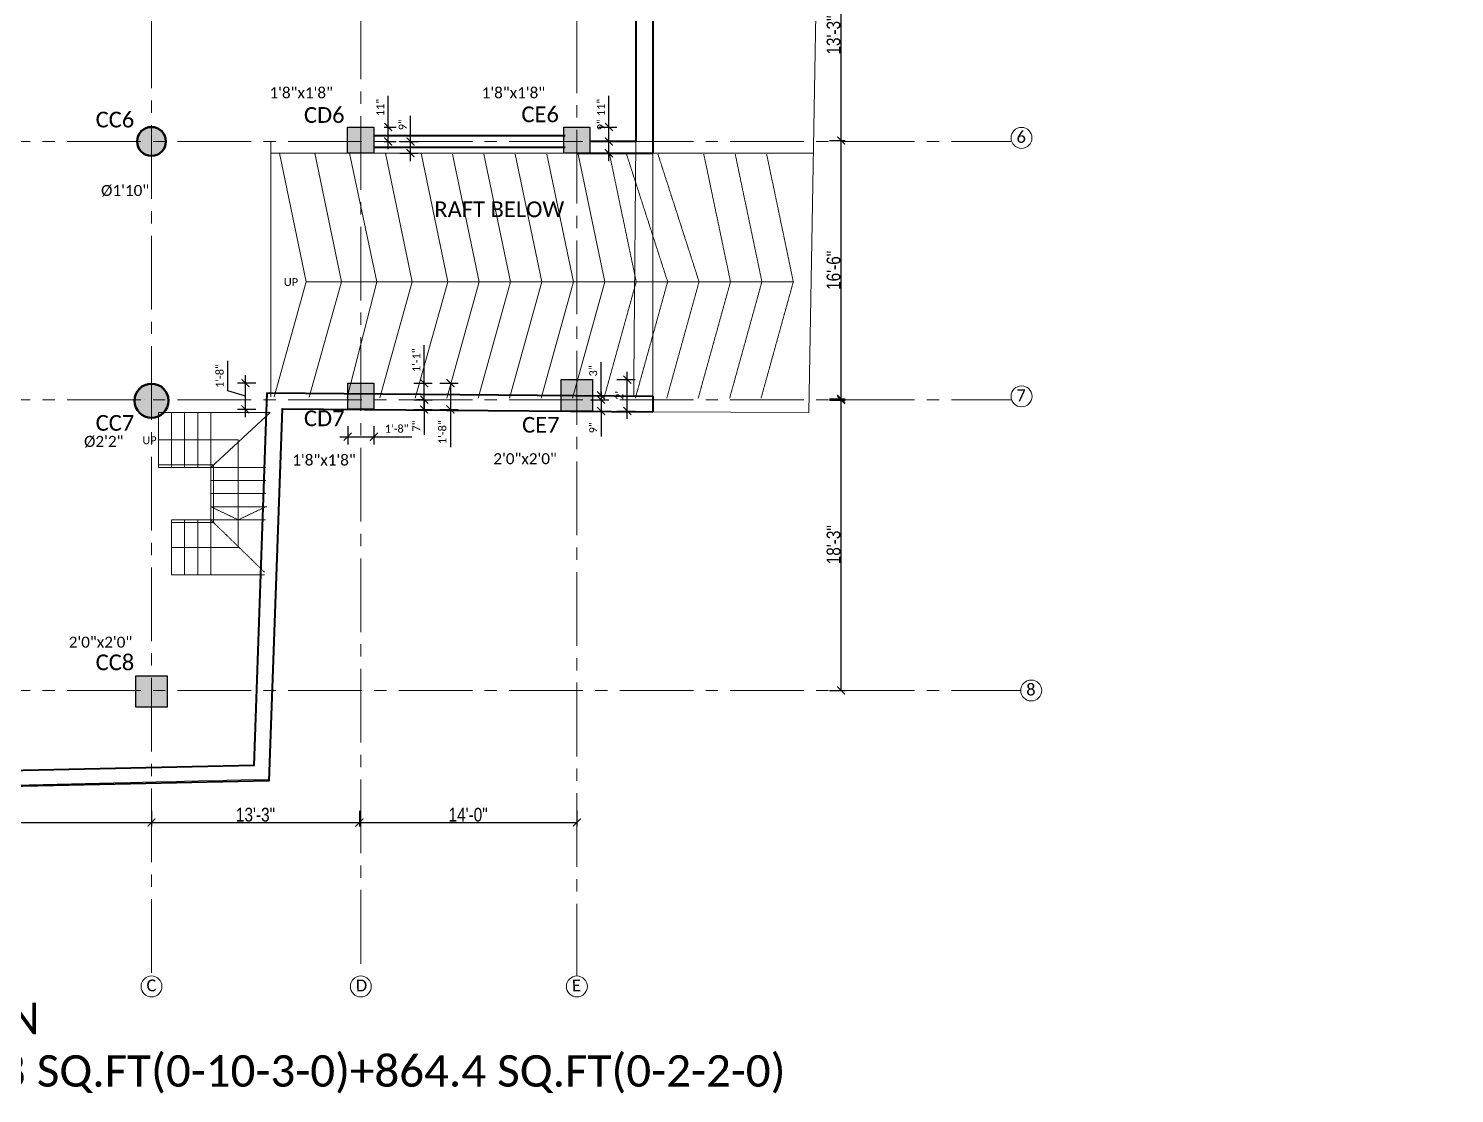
# Model space of a CAD drawing. Header units: inches. Extents: x 0 to 162649, y -36601 to -26324.
# Drawn here: x 143935 to 145023, y -32349 to -31536 of the extents above; entities that cross this region are included whole.
import ezdxf

# ---------------------------------------------------------------- set-up
doc = ezdxf.new("R2010")
doc.units = ezdxf.units.IN
doc.header["$MEASUREMENT"] = 0
doc.linetypes.add('CENTER2', pattern=[1.125, 0.75, -0.125, 0.125, -0.125])
doc.linetypes.add('DASHED', pattern=[0.75, 0.5, -0.25])
for name, color, linetype, lineweight in [('A-COLUMN', 3, 'Continuous', 50), ('Dim', 1, 'Continuous', 13), ('dimention', 1, 'Continuous', 13), ('hatch', 252, 'Continuous', 0), ('Line', 31, 'Continuous', 5), ('OL_AR_Center line', 253, 'CENTER2', 13), ('OL_AR_Hatch', 253, 'Continuous', 0), ('OL_AR_SYMBOL', 1, 'Continuous', 5), ('OL_AR_Text', 140, 'Continuous', 5), ('OL_AR_WALL', 255, 'Continuous', 40)]:
    doc.layers.add(name, color=color, linetype=linetype, lineweight=lineweight)
doc.styles.add('1-16 Annotative Text', font='calibri.ttf', dxfattribs={"height": 0.0625})
doc.styles.add('1-8 Annotative Text', font='calibri.ttf', dxfattribs={"height": 0.125})
doc.styles.add('Arial', font='arial.ttf', dxfattribs={"width": 0.8})
doc.dimstyles.new('1-16 Annotative Dimension', dxfattribs={"dimtxt": 0.0625, "dimasz": 0.0625, "dimexe": 0.0625, "dimexo": 0.083333, "dimgap": 0.03125, "dimtad": 1, "dimdec": 0, "dimzin": 0, "dimdsep": 46, "dimlunit": 4, "dimtxsty": '1-16 Annotative Text', "dimblk": 'ARCHTICK', "dimcen": 0.0625, "dimdle": 0.0625, "dimadec": 0, "dimazin": 0, "dimtfac": 1, "dimtdec": 0, "dimtofl": 0, "dimtmove": 0, "dimatfit": 3, "dimfxl": 0.083333, "dimfxlon": 1, "dimtolj": 1, "dimtzin": 0, "dimarcsym": 1})
doc.dimstyles.new('Dim_OLA', dxfattribs={"dimscale": 1.5, "dimtxt": 7, "dimasz": 4, "dimexe": 2, "dimexo": 0.5, "dimgap": 0.3, "dimtad": 1, "dimdec": 0, "dimzin": 0, "dimdsep": 46, "dimlunit": 3, "dimtxsty": 'Arial', "dimblk": 'ARCHTICK', "dimcen": 0.05, "dimadec": 0, "dimazin": 0, "dimtfac": 1, "dimtdec": 0, "dimtix": 1, "dimtmove": 2, "dimatfit": 3, "dimldrblk": 'DOT', "dimfxl": 6, "dimfxlon": 1, "dimtolj": 1, "dimtzin": 0, "dimarcsym": 0})

# ---------------------------------------------------------------- blocks, each defined once
blk = doc.blocks.new('_ArchTick')
at = {"color": 0, "linetype": 'ByBlock', "const_width": 0.15}
blk.add_lwpolyline([(-0.5, -0.5), (0.5, 0.5)], dxfattribs=at)
blk = doc.blocks.new('*D624')
at = {"layer": 'Defpoints', "color": 0, "transparency": 16777216}
for p in [(144365.3, -31816), (144371.8, -31816), (144365.3, -31819.3)]:
    blk.add_point(p, dxfattribs=at)
at = {"layer": 'dimention', "color": 0, "lineweight": -2, "transparency": 16777216}
for p, q in [((144371.8, -31816), (144371.8, -31790.6)), ((144371.8, -31816), (144377.8, -31816)), ((144371.8, -31819.3), (144377.8, -31819.3)), ((144371.8, -31819.3), (144371.8, -31825.3))]:
    blk.add_line(p, q, dxfattribs=at)
at = {"layer": 'dimention', "color": 0, "lineweight": -2, "transparency": 16777216, "xscale": 6, "yscale": 6, "zscale": 6}
for p, rotation in [((144371.8, -31816), 270), ((144371.8, -31819.3), 90)]:
    blk.add_blockref('_ArchTick', p, dxfattribs=dict(at, rotation=rotation))
at = {"layer": 'dimention', "color": 0, "transparency": 16777216, "insert": (144365.8, -31797.3), "char_height": 6, "attachment_point": 5, "rotation": 90, "style": '1-16 Annotative Text'}
blk.add_mtext('\\A1;3"', dxfattribs=at)
blk = doc.blocks.new('*D633')
at = {"layer": 'Defpoints', "color": 0, "transparency": 16777216}
for p in [(144353.3, -31819.3), (144353.3, -31828), (144371.8, -31828)]:
    blk.add_point(p, dxfattribs=at)
at = {"layer": 'dimention', "color": 0, "lineweight": -2, "transparency": 16777216}
for p, q in [((144371.8, -31813.3), (144371.8, -31828)), ((144363.8, -31819.3), (144377.8, -31819.3)), ((144363.8, -31828), (144377.8, -31828)), ((144371.8, -31828), (144371.8, -31847.5))]:
    blk.add_line(p, q, dxfattribs=at)
at = {"layer": 'dimention', "color": 0, "lineweight": -2, "transparency": 16777216, "xscale": 6, "yscale": 6, "zscale": 6}
for p, rotation in [((144371.8, -31819.3), 90), ((144371.8, -31828), 270)]:
    blk.add_blockref('_ArchTick', p, dxfattribs=dict(at, rotation=rotation))
at = {"layer": 'dimention', "color": 0, "transparency": 16777216, "insert": (144365.8, -31840.7), "char_height": 6, "attachment_point": 5, "rotation": 90, "style": '1-16 Annotative Text'}
blk.add_mtext('\\A1;9"', dxfattribs=at)
blk = doc.blocks.new('*D635')
at = {"layer": 'Defpoints', "color": 0, "transparency": 16777216}
for p in [(0, -31804), (144391.8, -31804), (144365.8, -31828)]:
    blk.add_point(p, dxfattribs=at)
at = {"layer": 'dimention', "color": 0, "lineweight": -2, "transparency": 16777216}
for p, q in [((144383.8, -31804), (144397.8, -31804)), ((144391.8, -31834), (144391.8, -31798)), ((144383.8, -31828), (144397.8, -31828))]:
    blk.add_line(p, q, dxfattribs=at)
at = {"layer": 'dimention', "color": 0, "lineweight": -2, "transparency": 16777216, "xscale": 6, "yscale": 6, "zscale": 6}
for p, rotation in [((144391.8, -31804), 90), ((144391.8, -31828), 270)]:
    blk.add_blockref('_ArchTick', p, dxfattribs=dict(at, rotation=rotation))
at = {"layer": 'dimention', "color": 0, "transparency": 16777216, "insert": (144385.8, -31816), "char_height": 6, "attachment_point": 5, "rotation": 90, "style": '1-16 Annotative Text'}
blk.add_mtext("\\A1;2'", dxfattribs=at)
blk = doc.blocks.new('*D636')
at = {"layer": 'Defpoints', "color": 0, "transparency": 16777216}
for p in [(144100.3, -31806.7), (144178.4, -31806.7), (144178.4, -31826.7)]:
    blk.add_point(p, dxfattribs=at)
at = {"layer": 'Dim', "color": 0, "lineweight": -2, "transparency": 16777216}
for p, q in [((144086.8, -31812.6), (144086.8, -31789.7)), ((144100.3, -31832.7), (144100.3, -31800.7)), ((144100.3, -31816.7), (144086.8, -31812.6)), ((144108.3, -31806.7), (144094.3, -31806.7)), ((144108.3, -31826.7), (144094.3, -31826.7))]:
    blk.add_line(p, q, dxfattribs=at)
at = {"layer": 'Dim', "color": 0, "lineweight": -2, "transparency": 16777216, "xscale": 6, "yscale": 6, "zscale": 6}
for p, rotation in [((144100.3, -31806.7), 90), ((144100.3, -31826.7), 270)]:
    blk.add_blockref('_ArchTick', p, dxfattribs=dict(at, rotation=rotation))
at = {"layer": 'Dim', "color": 0, "transparency": 16777216, "insert": (144080.7, -31801.2), "char_height": 6, "attachment_point": 5, "rotation": 90, "style": '1-16 Annotative Text'}
blk.add_mtext('\\A1;1\'-8"', dxfattribs=at)
blk = doc.blocks.new('*D637')
at = {"layer": 'Defpoints', "color": 0, "transparency": 16777216}
for p in [(144198.4, -31819.3), (144198.4, -31826.7), (144236.8, -31819.3)]:
    blk.add_point(p, dxfattribs=at)
at = {"layer": 'dimention', "color": 0, "lineweight": -2, "transparency": 16777216}
for p, q in [((144228.8, -31819.3), (144242.8, -31819.3)), ((144228.8, -31826.7), (144242.8, -31826.7)), ((144236.8, -31819.3), (144236.8, -31832.7)), ((144236.8, -31826.7), (144236.8, -31846.1))]:
    blk.add_line(p, q, dxfattribs=at)
at = {"layer": 'dimention', "color": 0, "lineweight": -2, "transparency": 16777216, "xscale": 6, "yscale": 6, "zscale": 6}
for p, rotation in [((144236.8, -31819.3), 90), ((144236.8, -31826.7), 270)]:
    blk.add_blockref('_ArchTick', p, dxfattribs=dict(at, rotation=rotation))
at = {"layer": 'dimention', "color": 0, "transparency": 16777216, "insert": (144230.8, -31839.4), "char_height": 6, "attachment_point": 5, "rotation": 90, "style": '1-16 Annotative Text'}
blk.add_mtext('\\A1;7"', dxfattribs=at)
blk = doc.blocks.new('*D638')
at = {"layer": 'Defpoints', "color": 0, "transparency": 16777216}
for p in [(144198.4, -31806.7), (144236.8, -31806.7), (144236.8, -31819.3)]:
    blk.add_point(p, dxfattribs=at)
at = {"layer": 'dimention', "color": 0, "lineweight": -2, "transparency": 16777216}
for p, q in [((144236.8, -31806.7), (144236.8, -31777.8)), ((144228.8, -31806.7), (144242.8, -31806.7)), ((144236.8, -31825.3), (144236.8, -31806.7)), ((144236.8, -31819.3), (144230.8, -31819.3))]:
    blk.add_line(p, q, dxfattribs=at)
at = {"layer": 'dimention', "color": 0, "lineweight": -2, "transparency": 16777216, "xscale": 6, "yscale": 6, "zscale": 6}
for p, rotation in [((144236.8, -31806.7), 90), ((144236.8, -31819.3), 270)]:
    blk.add_blockref('_ArchTick', p, dxfattribs=dict(at, rotation=rotation))
at = {"layer": 'dimention', "color": 0, "transparency": 16777216, "insert": (144230.8, -31789.2), "char_height": 6, "attachment_point": 5, "rotation": 90, "style": '1-16 Annotative Text'}
blk.add_mtext('\\A1;1\'-1"', dxfattribs=at)
blk = doc.blocks.new('*D639')
at = {"layer": 'Defpoints', "color": 0, "transparency": 16777216}
for p in [(144198.4, -31806.7), (144256.8, -31806.7), (144198.4, -31826.7)]:
    blk.add_point(p, dxfattribs=at)
at = {"layer": 'dimention', "color": 0, "lineweight": -2, "transparency": 16777216}
for p, q in [((144248.8, -31806.7), (144262.8, -31806.7)), ((144256.8, -31806.7), (144256.8, -31832.7)), ((144248.8, -31826.7), (144262.8, -31826.7)), ((144256.8, -31826.7), (144256.8, -31855.5))]:
    blk.add_line(p, q, dxfattribs=at)
at = {"layer": 'dimention', "color": 0, "lineweight": -2, "transparency": 16777216, "xscale": 6, "yscale": 6, "zscale": 6}
for p, rotation in [((144256.8, -31806.7), 90), ((144256.8, -31826.7), 270)]:
    blk.add_blockref('_ArchTick', p, dxfattribs=dict(at, rotation=rotation))
at = {"layer": 'dimention', "color": 0, "transparency": 16777216, "insert": (144250.7, -31844.1), "char_height": 6, "attachment_point": 5, "rotation": 90, "style": '1-16 Annotative Text'}
blk.add_mtext('\\A1;1\'-8"', dxfattribs=at)
blk = doc.blocks.new('*D640')
at = {"layer": 'Defpoints', "color": 0, "transparency": 16777216}
for p in [(144178.4, -31826.6), (144198.4, -31826.7), (144198.4, -31847.6)]:
    blk.add_point(p, dxfattribs=at)
at = {"layer": 'dimention', "color": 0, "lineweight": -2, "transparency": 16777216}
for p, q in [((144172.4, -31847.6), (144198.4, -31847.6)), ((144178.4, -31839.6), (144178.4, -31853.6)), ((144198.4, -31839.6), (144198.4, -31853.6)), ((144198.4, -31847.6), (144227.3, -31847.6))]:
    blk.add_line(p, q, dxfattribs=at)
at = {"layer": 'dimention', "color": 0, "lineweight": -2, "transparency": 16777216, "xscale": 6, "yscale": 6, "zscale": 6, "rotation": 180}
blk.add_blockref('_ArchTick', (144178.4, -31847.6), dxfattribs=at)
at = {"layer": 'dimention', "color": 0, "lineweight": -2, "transparency": 16777216, "xscale": 6, "yscale": 6, "zscale": 6}
blk.add_blockref('_ArchTick', (144198.4, -31847.6), dxfattribs=at)
at = {"layer": 'dimention', "color": 0, "transparency": 16777216, "insert": (144215.8, -31841.5), "char_height": 6, "attachment_point": 5, "style": '1-16 Annotative Text'}
blk.add_mtext('\\A1;1\'-8"', dxfattribs=at)
blk = doc.blocks.new('*D707')
at = {"layer": 'Defpoints', "color": 0, "transparency": 16777216}
for p in [(0, -31503.6), (153571.7, -31503.6), (153473.9, -31684.6)]:
    blk.add_point(p, dxfattribs=at)
at = {"layer": 'dimention', "color": 0, "lineweight": -2, "transparency": 16777216}
for p, q in [((153571.7, -31690.6), (153571.7, -31497.6)), ((153563.7, -31503.6), (153577.7, -31503.6)), ((153563.7, -31684.6), (153577.7, -31684.6))]:
    blk.add_line(p, q, dxfattribs=at)
at = {"layer": 'dimention', "color": 0, "lineweight": -2, "transparency": 16777216, "xscale": 6, "yscale": 6, "zscale": 6}
for p, rotation in [((153571.7, -31503.6), 90), ((153571.7, -31684.6), 270)]:
    blk.add_blockref('_ArchTick', p, dxfattribs=dict(at, rotation=rotation))
at = {"layer": 'dimention', "color": 0, "transparency": 16777216, "insert": (153565.7, -31594.1), "char_height": 6, "attachment_point": 5, "rotation": 90, "style": '1-16 Annotative Text'}
blk.add_mtext('\\A1;15\'-1"', dxfattribs=at)
blk = doc.blocks.new('*D714')
at = {"layer": 'Defpoints', "color": 0, "transparency": 16777216}
for p in [(144198.3, -31622.2), (144198.3, -31631.2), (144226.3, -31622.2)]:
    blk.add_point(p, dxfattribs=at)
at = {"layer": 'dimention', "color": 0, "lineweight": -2, "transparency": 16777216}
for p, q in [((144226.3, -31622.2), (144226.3, -31602.7)), ((144218.3, -31622.2), (144232.3, -31622.2)), ((144218.3, -31631.2), (144232.3, -31631.2)), ((144226.3, -31637.2), (144226.3, -31622.2))]:
    blk.add_line(p, q, dxfattribs=at)
at = {"layer": 'dimention', "color": 0, "lineweight": -2, "transparency": 16777216, "xscale": 6, "yscale": 6, "zscale": 6}
for p, rotation in [((144226.3, -31622.2), 90), ((144226.3, -31631.2), 270)]:
    blk.add_blockref('_ArchTick', p, dxfattribs=dict(at, rotation=rotation))
at = {"layer": 'dimention', "color": 0, "transparency": 16777216, "insert": (144220.3, -31609.4), "char_height": 6, "attachment_point": 5, "rotation": 90, "style": '1-16 Annotative Text'}
blk.add_mtext('\\A1;9"', dxfattribs=at)
blk = doc.blocks.new('*D715')
at = {"layer": 'Defpoints', "color": 0, "transparency": 16777216}
for p in [(144198.3, -31611.2), (144209.3, -31611.2), (144198.3, -31622.2)]:
    blk.add_point(p, dxfattribs=at)
at = {"layer": 'dimention', "color": 0, "lineweight": -2, "transparency": 16777216}
for p, q in [((144209.3, -31611.2), (144209.3, -31587.3)), ((144206.3, -31611.2), (144215.3, -31611.2)), ((144209.3, -31628.2), (144209.3, -31611.2)), ((144206.3, -31622.2), (144215.3, -31622.2))]:
    blk.add_line(p, q, dxfattribs=at)
at = {"layer": 'dimention', "color": 0, "lineweight": -2, "transparency": 16777216, "xscale": 6, "yscale": 6, "zscale": 6}
for p, rotation in [((144209.3, -31611.2), 90), ((144209.3, -31622.2), 270)]:
    blk.add_blockref('_ArchTick', p, dxfattribs=dict(at, rotation=rotation))
at = {"layer": 'dimention', "color": 0, "transparency": 16777216, "insert": (144203.3, -31596.3), "char_height": 6, "attachment_point": 5, "rotation": 90, "style": '1-16 Annotative Text'}
blk.add_mtext('\\A1;11"', dxfattribs=at)
blk = doc.blocks.new('*D716')
at = {"layer": 'Defpoints', "color": 0, "transparency": 16777216}
for p in [(144343.3, -31622.2), (144363.3, -31631.2), (144377.8, -31622.2)]:
    blk.add_point(p, dxfattribs=at)
at = {"layer": 'dimention', "color": 0, "lineweight": -2, "transparency": 16777216}
for p, q in [((144377.8, -31622.2), (144377.8, -31602.7)), ((144369.8, -31622.2), (144383.8, -31622.2)), ((144371.3, -31631.2), (144383.8, -31631.2)), ((144377.8, -31637.2), (144377.8, -31622.2))]:
    blk.add_line(p, q, dxfattribs=at)
at = {"layer": 'dimention', "color": 0, "lineweight": -2, "transparency": 16777216, "xscale": 6, "yscale": 6, "zscale": 6}
for p, rotation in [((144377.8, -31622.2), 90), ((144377.8, -31631.2), 270)]:
    blk.add_blockref('_ArchTick', p, dxfattribs=dict(at, rotation=rotation))
at = {"layer": 'dimention', "color": 0, "transparency": 16777216, "insert": (144371.8, -31609.4), "char_height": 6, "attachment_point": 5, "rotation": 90, "style": '1-16 Annotative Text'}
blk.add_mtext('\\A1;9"', dxfattribs=at)
blk = doc.blocks.new('*D717')
at = {"layer": 'Defpoints', "color": 0, "transparency": 16777216}
for p in [(144343.3, -31611.2), (144377.8, -31611.2), (144343.3, -31622.2)]:
    blk.add_point(p, dxfattribs=at)
at = {"layer": 'dimention', "color": 0, "lineweight": -2, "transparency": 16777216}
for p, q in [((144377.8, -31611.2), (144377.8, -31587.3)), ((144369.8, -31611.2), (144383.8, -31611.2)), ((144377.8, -31628.2), (144377.8, -31611.2)), ((144369.8, -31622.2), (144383.8, -31622.2))]:
    blk.add_line(p, q, dxfattribs=at)
at = {"layer": 'dimention', "color": 0, "lineweight": -2, "transparency": 16777216, "xscale": 6, "yscale": 6, "zscale": 6}
for p, rotation in [((144377.8, -31611.2), 90), ((144377.8, -31622.2), 270)]:
    blk.add_blockref('_ArchTick', p, dxfattribs=dict(at, rotation=rotation))
at = {"layer": 'dimention', "color": 0, "transparency": 16777216, "insert": (144371.8, -31596.3), "char_height": 6, "attachment_point": 5, "rotation": 90, "style": '1-16 Annotative Text'}
blk.add_mtext('\\A1;11"', dxfattribs=at)
blk = doc.blocks.new('*D1339')
at = {"layer": 'Defpoints', "color": 0, "transparency": 16777216}
for p in [(144365.3, -31818.7), (144555.1, -31818.7), (144040.6, -32041.3)]:
    blk.add_point(p, dxfattribs=at)
at = {"layer": 'OL_AR_Text', "color": 0, "lineweight": -2, "transparency": 16777216}
for p, q in [((144546.1, -31818.7), (144558.1, -31818.7)), ((144555.1, -32041.3), (144555.1, -31818.7)), ((144546.1, -32041.3), (144558.1, -32041.3))]:
    blk.add_line(p, q, dxfattribs=at)
at = {"layer": 'OL_AR_Text', "color": 0, "lineweight": -2, "transparency": 16777216, "xscale": 6, "yscale": 6, "zscale": 6}
for p, rotation in [((144555.1, -31818.7), 90), ((144555.1, -32041.3), 270)]:
    blk.add_blockref('_ArchTick', p, dxfattribs=dict(at, rotation=rotation))
at = {"layer": 'OL_AR_Text', "color": 0, "transparency": 16777216, "insert": (144549.3, -31930), "char_height": 10.5, "attachment_point": 5, "rotation": 90, "style": 'Arial'}
blk.add_mtext('\\A1;18\'-3"', dxfattribs=at)
blk = doc.blocks.new('_Dot')
at = {"color": 0, "linetype": 'ByBlock', "lineweight": -2}
blk.add_line((-0.5, 0), (-1, 0), dxfattribs=at)
at = {"color": 0, "linetype": 'ByBlock', "const_width": 0.5}
blk.add_lwpolyline([(-0.25, 0, 1), (0.25, 0, 1)], format="xyb", close=True, dxfattribs=at)
blk = doc.blocks.new('*D1324')
at = {"layer": 'Defpoints', "color": 0, "transparency": 16777216}
for p in [(143788.6, -32053.3), (144028.6, -32053.3), (144028.6, -32142)]:
    blk.add_point(p, dxfattribs=at)
at = {"layer": 'OL_AR_Text', "color": 0, "lineweight": -2, "transparency": 16777216}
for p, q in [((143788.6, -32133), (143788.6, -32145)), ((143788.6, -32142), (144028.6, -32142)), ((144028.6, -32133), (144028.6, -32145))]:
    blk.add_line(p, q, dxfattribs=at)
at = {"layer": 'OL_AR_Text', "color": 0, "lineweight": -2, "transparency": 16777216, "xscale": 6, "yscale": 6, "zscale": 6, "rotation": 180}
blk.add_blockref('_ArchTick', (143788.6, -32142), dxfattribs=at)
at = {"layer": 'OL_AR_Text', "color": 0, "lineweight": -2, "transparency": 16777216, "xscale": 6, "yscale": 6, "zscale": 6}
blk.add_blockref('_ArchTick', (144028.6, -32142), dxfattribs=at)
at = {"layer": 'OL_AR_Text', "color": 0, "transparency": 16777216, "insert": (143908.6, -32136.1), "char_height": 10.5, "attachment_point": 5, "style": 'Arial'}
blk.add_mtext('\\A1;19\'-10"', dxfattribs=at)
blk = doc.blocks.new('*D1325')
at = {"layer": 'Defpoints', "color": 0, "transparency": 16777216}
for p in [(144187.3, -32040.5), (144028.6, -32053.3), (144187.3, -32142)]:
    blk.add_point(p, dxfattribs=at)
at = {"layer": 'OL_AR_Text', "color": 0, "lineweight": -2, "transparency": 16777216}
for p, q in [((144028.6, -32133), (144028.6, -32145)), ((144028.6, -32142), (144187.3, -32142)), ((144187.3, -32133), (144187.3, -32145))]:
    blk.add_line(p, q, dxfattribs=at)
at = {"layer": 'OL_AR_Text', "color": 0, "lineweight": -2, "transparency": 16777216, "xscale": 6, "yscale": 6, "zscale": 6, "rotation": 180}
blk.add_blockref('_ArchTick', (144028.6, -32142), dxfattribs=at)
at = {"layer": 'OL_AR_Text', "color": 0, "lineweight": -2, "transparency": 16777216, "xscale": 6, "yscale": 6, "zscale": 6}
blk.add_blockref('_ArchTick', (144187.3, -32142), dxfattribs=at)
at = {"layer": 'OL_AR_Text', "color": 0, "transparency": 16777216, "insert": (144108, -32136.1), "char_height": 10.5, "attachment_point": 5, "style": 'Arial'}
blk.add_mtext('\\A1;13\'-3"', dxfattribs=at)
blk = doc.blocks.new('*D1326')
at = {"layer": 'Defpoints', "color": 0, "transparency": 16777216}
for p in [(144187.3, -32040.5), (144353.3, -32040.5), (144353.3, -32142)]:
    blk.add_point(p, dxfattribs=at)
at = {"layer": 'OL_AR_Text', "color": 0, "lineweight": -2, "transparency": 16777216}
for p, q in [((144187.3, -32133), (144187.3, -32145)), ((144187.3, -32142), (144353.3, -32142)), ((144353.3, -32133), (144353.3, -32145))]:
    blk.add_line(p, q, dxfattribs=at)
at = {"layer": 'OL_AR_Text', "color": 0, "lineweight": -2, "transparency": 16777216, "xscale": 6, "yscale": 6, "zscale": 6, "rotation": 180}
blk.add_blockref('_ArchTick', (144187.3, -32142), dxfattribs=at)
at = {"layer": 'OL_AR_Text', "color": 0, "lineweight": -2, "transparency": 16777216, "xscale": 6, "yscale": 6, "zscale": 6}
blk.add_blockref('_ArchTick', (144353.3, -32142), dxfattribs=at)
at = {"layer": 'OL_AR_Text', "color": 0, "transparency": 16777216, "insert": (144270.3, -32136.1), "char_height": 10.5, "attachment_point": 5, "style": 'Arial'}
blk.add_mtext('\\A1;14\'-0"', dxfattribs=at)
blk = doc.blocks.new('*D1329')
at = {"layer": 'Defpoints', "color": 0, "transparency": 16777216}
for p in [(144363.3, -31621.5), (144555.1, -31621.5), (144365.3, -31819.7)]:
    blk.add_point(p, dxfattribs=at)
at = {"layer": 'OL_AR_Text', "color": 0, "lineweight": -2, "transparency": 16777216}
for p, q in [((144546.1, -31621.5), (144558.1, -31621.5)), ((144555.1, -31819.7), (144555.1, -31621.5)), ((144546.1, -31819.7), (144558.1, -31819.7))]:
    blk.add_line(p, q, dxfattribs=at)
at = {"layer": 'OL_AR_Text', "color": 0, "lineweight": -2, "transparency": 16777216, "xscale": 6, "yscale": 6, "zscale": 6}
for p, rotation in [((144555.1, -31621.5), 90), ((144555.1, -31819.7), 270)]:
    blk.add_blockref('_ArchTick', p, dxfattribs=dict(at, rotation=rotation))
at = {"layer": 'OL_AR_Text', "color": 0, "transparency": 16777216, "insert": (144549.3, -31720.6), "char_height": 10.5, "attachment_point": 5, "rotation": 90, "style": 'Arial'}
blk.add_mtext('\\A1;16\'-6"', dxfattribs=at)
blk = doc.blocks.new('*D1330')
at = {"layer": 'Defpoints', "color": 0, "transparency": 16777216}
for p in [(144365.3, -31460.5), (144555.1, -31460.5), (144363.3, -31621.5)]:
    blk.add_point(p, dxfattribs=at)
at = {"layer": 'OL_AR_Text', "color": 0, "lineweight": -2, "transparency": 16777216}
for p, q in [((144546.1, -31460.5), (144558.1, -31460.5)), ((144555.1, -31621.5), (144555.1, -31460.5)), ((144546.1, -31621.5), (144558.1, -31621.5))]:
    blk.add_line(p, q, dxfattribs=at)
at = {"layer": 'OL_AR_Text', "color": 0, "lineweight": -2, "transparency": 16777216, "xscale": 6, "yscale": 6, "zscale": 6}
for p, rotation in [((144555.1, -31460.5), 90), ((144555.1, -31621.5), 270)]:
    blk.add_blockref('_ArchTick', p, dxfattribs=dict(at, rotation=rotation))
at = {"layer": 'OL_AR_Text', "color": 0, "transparency": 16777216, "insert": (144549.3, -31541), "char_height": 10.5, "attachment_point": 5, "rotation": 90, "style": 'Arial'}
blk.add_mtext('\\A1;13\'-3"', dxfattribs=at)

msp = doc.modelspace()

# ---------------------------------------------------------------- hatches: boundary and pattern name
at = {"layer": 'hatch'}
h = msp.add_hatch(color=256, dxfattribs=at)
h.dxf.hatch_style = 1
edge = h.paths.add_edge_path()
edge.add_arc((144028.63, -31622.19), 11, 0, 360)
h = msp.add_hatch(color=256, dxfattribs=at)
h.dxf.hatch_style = 1
h.paths.add_polyline_path([(144198.34, -31611.19), (144198.34, -31631.19), (144178.34, -31631.19), (144178.34, -31611.19)])
h = msp.add_hatch(color=256, dxfattribs=at)
h.dxf.hatch_style = 1
h.paths.add_polyline_path([(144363.26, -31611.19), (144363.26, -31631.19), (144343.26, -31631.19), (144343.26, -31611.19)])
h = msp.add_hatch(color=256, dxfattribs=at)
h.dxf.hatch_style = 1
h.paths.add_polyline_path([(144365.26, -31803.97), (144365.26, -31827.97), (144341.26, -31827.97), (144341.26, -31803.97)])
h = msp.add_hatch(color=256, dxfattribs=at)
h.dxf.hatch_style = 1
edge = h.paths.add_edge_path()
edge.add_arc((144028.63, -31820.09), 13, 0, 360)
h = msp.add_hatch(color=256, dxfattribs=at)
h.dxf.hatch_style = 1
h.paths.add_polyline_path([(144198.42, -31806.65), (144198.42, -31826.65), (144178.42, -31826.65), (144178.42, -31806.65)])
h = msp.add_hatch(color=256, dxfattribs=at)
h.dxf.hatch_style = 1
h.paths.add_polyline_path([(144040.63, -32029.97), (144040.63, -32053.97), (144016.63, -32053.97), (144016.63, -32029.97)])

# ---------------------------------------------------------------- linework, layer by layer
for points in [[(144198.34, -31611.19), (144198.34, -31631.19), (144178.34, -31631.19), (144178.34, -31611.19), (144198.34, -31611.19)], [(144363.26, -31611.19), (144363.26, -31631.19), (144343.26, -31631.19), (144343.26, -31611.19), (144363.26, -31611.19)], [(144365.26, -31803.97), (144365.26, -31827.97), (144341.26, -31827.97), (144341.26, -31803.97), (144365.26, -31803.97)], [(144198.42, -31806.65), (144198.42, -31826.65), (144178.42, -31826.65), (144178.42, -31806.65), (144198.42, -31806.65)], [(144040.63, -32029.97), (144040.63, -32053.97), (144016.63, -32053.97), (144016.63, -32029.97), (144040.63, -32029.97)]]:
    msp.add_lwpolyline(points)
at = {"layer": 'A-COLUMN'}
for centre, radius in [((144028.63, -31622.19), 11), ((144028.63, -31820.09), 13)]:
    msp.add_circle(centre, radius, dxfattribs=at)
at = {"layer": 'dimention'}
for centre in [(144692.73, -31619.5), (144692.77, -31816.75), (144700.15, -32041.25), (144028.63, -32267.09), (144353.33, -32267.09)]:
    msp.add_circle(centre, 8, dxfattribs=at)
at = {"layer": 'Line'}
msp.add_lwpolyline([(144235.1, -31067.97), (144235.1, -31067.97), (144251.78, -31066.94), (144260.34, -31297.93), (144255.03, -31452.25), (144411.33, -31452.25), (144411.33, -31828.53), (144128.36, -31826.15), (144118.32, -32108.99), (143460.46, -32124.41), (143461.67, -31425.25), (144004.32, -31425.25), (144004.32, -30862.25), (144218.39, -30862.25), (144235.1, -31067.97)], dxfattribs=at)
at = {"layer": 'OL_AR_Center line', "ltscale": 75}
for p, q in [((144028.63, -31272.25), (144028.63, -32259.09)), ((144028.63, -31272.25), (144028.63, -32259.09)), ((144188.42, -31349.75), (144188.42, -32259.09)), ((144353.33, -31360.25), (144353.33, -32259.09)), ((143289.17, -31622.19), (144684.65, -31622.19)), ((143289.17, -31819.28), (144684.65, -31819.28)), ((143289.17, -31819.28), (144684.65, -31819.28)), ((143289.17, -32041.25), (144692.15, -32041.25)), ((143289.17, -32041.25), (144692.15, -32041.25))]:
    msp.add_line(p, q, dxfattribs=at)
at = {"layer": 'OL_AR_Hatch'}
for p, q in [((144119.68, -31630.22), (144119.68, -31817.08)), ((144119.68, -31631.19), (144344.33, -31631.19)), ((144411.33, -31631.19), (144533.76, -31631.19)), ((144033.87, -31871), (144033.87, -31829)), ((144043.87, -31871), (144043.87, -31829)), ((144053.87, -31871), (144053.87, -31829)), ((144063.87, -31871), (144063.87, -31829)), ((144073.87, -31911), (144073.87, -31829)), ((144073.87, -31871), (144119.25, -31829)), ((144033.87, -31869), (144075.87, -31869)), ((144033.87, -31871), (144115.87, -31871)), ((144075.87, -31913), (144075.87, -31869)), ((144073.87, -31881), (144115.87, -31881)), ((144073.87, -31891), (144115.87, -31891)), ((144073.87, -31901), (144116.71, -31901)), ((144043.87, -31953), (144114.87, -31953))]:
    msp.add_line(p, q, dxfattribs=at)
for points in [[(144411.33, -31452.25), (144536.91, -31452.25), (144530.27, -31829.19), (144411.33, -31828.53)], [(144119.68, -31622.19), (144119.68, -31631.19)], [(144126.35, -31631.19), (144146.71, -31729.26)], [(144153.35, -31631.19), (144173.71, -31729.26)], [(144179.79, -31631.19), (144200.71, -31729.26)], [(144207.35, -31631.19), (144227.71, -31729.26)], [(144234.35, -31631.19), (144254.71, -31729.26)], [(144254.05, -31818.21), (144278.7, -31729.26), (144258.34, -31632)], [(144278.03, -31818.21), (144302.68, -31729.26), (144282.32, -31632)], [(144302.02, -31818.21), (144326.67, -31729.26), (144306.31, -31632)], [(144326, -31818.21), (144350.65, -31729.26), (144330.3, -31632)], [(144349.99, -31818.21), (144374.64, -31729.26), (144354.28, -31632)], [(144122.14, -31817.1), (144146.71, -31729.26)], [(144149.08, -31817.33), (144173.71, -31729.26)], [(144178.02, -31817.55), (144200.71, -31729.26)], [(144202.95, -31817.78), (144227.71, -31729.26)], [(144229.89, -31818.01), (144254.71, -31729.26)], [(144033.87, -31829), (144119.25, -31829)]]:
    msp.add_lwpolyline(points, dxfattribs=at)
at = {"layer": 'OL_AR_SYMBOL', "linetype": 'DASHED'}
for p, q in [((144398.33, -31622.19), (144396.7, -31816.4)), ((144043.87, -31953), (144043.87, -31911)), ((144043.87, -31911), (144115.87, -31911)), ((144043.87, -31913), (144075.87, -31913)), ((144053.87, -31953), (144053.87, -31911)), ((144063.87, -31953), (144063.87, -31911)), ((144073.87, -31953), (144073.87, -31911)), ((144073.87, -31911), (144114.94, -31951))]:
    msp.add_line(p, q, dxfattribs=at)
for points in [[(144373.98, -31818.21), (144398.63, -31729.26), (144378.27, -31632)], [(144397.96, -31818.21), (144422.61, -31729.26), (144391.25, -31632)], [(144421.95, -31818.21), (144446.6, -31729.26), (144415.24, -31632)], [(144445.94, -31818.21), (144470.59, -31729.26), (144450.23, -31632)], [(144469.92, -31818.21), (144494.57, -31729.26), (144474.21, -31632)], [(144493.91, -31818.21), (144518.56, -31729.26), (144498.2, -31632)], [(144146.71, -31729.26), (144518.56, -31729.26)], [(144023.63, -31819.28), (144023.63, -31819.37)], [(144043.87, -31932), (144094.87, -31932), (144094.87, -31850), (144033.87, -31850)], [(144073.87, -31901), (144094.87, -31911), (144115.87, -31901)]]:
    msp.add_lwpolyline(points, dxfattribs=at)
at = {"layer": 'OL_AR_Text'}
msp.add_circle((144188.42, -32267.09), 8, dxfattribs=at)
at = {"layer": 'OL_AR_WALL'}
for p, q in [((144198.34, -31617.69), (144344.33, -31617.69)), ((144198.34, -31626.69), (144344.33, -31626.69)), ((144353.12, -31631.19), (144411.33, -31631.19)), ((144116.78, -31814.06), (144411.33, -31816.53)), ((144411.33, -31816.53), (144411.33, -31828.53)), ((144128.36, -31826.15), (144411.33, -31828.53))]:
    msp.add_line(p, q, dxfattribs=at)
for points in [[(144128.36, -31826.15), (144128.36, -31826.15), (144118.31, -32110.31), (143460.46, -32124.41), (143461.67, -31425.25), (144004.32, -31425.25), (144004.32, -30862.25)], [(144116.78, -31814.06), (144106.71, -32098.56), (143472.48, -32112.14), (143473.65, -31437.25), (144016.32, -31437.25), (144016.32, -30875.25), (144035.57, -30875.25)], [(144235.1, -31067.97), (144235.1, -31067.97), (144251.78, -31066.94), (144260.34, -31297.93), (144255.03, -31452.25), (144411.33, -31452.25), (144411.33, -31619.57)], [(144363.26, -31465.25), (144398.33, -31465.25), (144398.33, -31622.19), (144363.26, -31622.19)], [(144411.33, -31619.57), (144411.33, -31631.19)]]:
    msp.add_lwpolyline(points, dxfattribs=at)

# ---------------------------------------------------------------- texts
at = {"layer": 'dimention', "style": '1-16 Annotative Text'}
for s, p in [('6', (144689.01, -31623.32)), ('7', (144689.01, -31820.5)), ('8', (144696.42, -32045.07)), ('C', (144024.9, -32270.91)), ('D', (144184.7, -32270.91)), ('E', (144349.61, -32270.91))]:
    msp.add_text(s, height=9, rotation=1, dxfattribs=at).set_placement(p)
at = {"layer": 'OL_AR_Text', "attachment_point": 1, "style": '1-8 Annotative Text'}
for s, insert, char_height in [('1\'8"x1\'8"', (144118.65, -31580.83), 8.4), ('1\'8"x1\'8"', (144280.65, -31580.83), 8.4), ('CC6', (143986.01, -31599.51), 12), ('CD6', (144145.01, -31596.01), 12), ('CE6', (144311.01, -31595.51), 12), ('%%C1\'10"', (143990.13, -31655.43), 8.4), ('RAFT BELOW', (144244.53, -31667.99), 12), ('CD7', (144145.01, -31827.51), 12), ('CC7', (143986.01, -31831.01), 12), ('CE7', (144311.51, -31832.47), 12), ('%%C2\'2"', (143977.13, -31846.93), 8.4), ('2\'0"x2\'0"', (144289.57, -31860.15), 8.4), ('1\'8"x1\'8"', (144136.07, -31861.15), 8.4), ('2\'0"x2\'0"', (143965.45, -32000.14), 8.4), ('CC8', (143986.01, -32013.74), 12)]:
    msp.add_mtext(s, dxfattribs=dict(at, insert=insert, char_height=char_height))
at = {"layer": 'OL_AR_Text', "char_height": 6, "width": 56.506, "attachment_point": 1, "style": '1-16 Annotative Text'}
for insert in [(144129.66, -31726.54), (144021.67, -31847.24)]:
    msp.add_mtext('\\A1;UP', dxfattribs=dict(at, insert=insert))
at = {"layer": 'OL_AR_Text', "insert": (143582.27, -32239.59), "char_height": 24, "attachment_point": 1, "style": '1-8 Annotative Text'}
msp.add_mtext_dynamic_manual_height_columns('\\PCOLUMN LAYOUT PLAN\\PCOVERED AREA:3683.8 SQ.FT(0-10-3-0)+864.4 SQ.FT(0-2-2-0)', width=1101.4299, gutter_width=60, heights=[0], dxfattribs=at)

# ---------------------------------------------------------------- dimensions: what is measured, and where the dimension line sits
at = {"layer": 'Dim'}
dim = msp.add_linear_dim(base=(144100.33, -31806.65), p1=(144178.42, -31826.65), p2=(144178.42, -31806.65), angle=90, dimstyle='1-16 Annotative Dimension', override={"dimscale": 0, "dimtix": 0, "dimtofl": 0, "dimtmove": 1, "dimatfit": 3}, dxfattribs=at)
dim.commit()
dim.dimension.update_dxf_attribs({"geometry": '*D636', "text_midpoint": (144080.68, -31809.58)})
at = {"layer": 'dimention'}
for base, p1, p2, picture, middle in [((153571.7, -31503.63), (153473.86, -31684.57), (0, -31503.63), '*D707', (153565.65, -31594.1)), ((144209.33, -31611.19), (144198.34, -31622.19), (144198.34, -31611.19), '*D715', (144203.32, -31596.27)), ((144377.83, -31611.19), (144343.26, -31622.19), (144343.26, -31611.19), '*D717', (144371.82, -31596.27)), ((144226.33, -31622.19), (144198.34, -31631.19), (144198.34, -31622.19), '*D714', (144220.26, -31609.45)), ((144377.83, -31622.19), (144363.26, -31631.19), (144343.26, -31622.19), '*D716', (144371.76, -31609.45)), ((144236.82, -31806.65), (144236.82, -31819.28), (144198.42, -31806.65), '*D638', (144230.81, -31789.24)), ((144371.83, -31815.97), (144365.26, -31819.28), (144365.26, -31815.97), '*D624', (144365.76, -31797.27)), ((144391.83, -31803.97), (144365.83, -31827.97), (0, -31803.97), '*D635', (144385.8, -31815.97)), ((144371.83, -31827.97), (144353.33, -31819.28), (144353.26, -31827.97), '*D633', (144365.76, -31840.71))]:
    dim = msp.add_linear_dim(base=base, p1=p1, p2=p2, angle=90, dimstyle='1-16 Annotative Dimension', override={"dimscale": 0, "dimtix": 0, "dimtofl": 0, "dimtmove": 0, "dimatfit": 3}, dxfattribs=at)
    dim.commit()
    dim.dimension.update_dxf_attribs({"geometry": picture, "text_midpoint": middle})
for base, p2, picture, middle in [((144256.8, -31806.65), (144198.42, -31806.65), '*D639', (144256.8, -31844.07)), ((144236.82, -31819.28), (144198.42, -31819.28), '*D637', (144236.82, -31839.36))]:
    dim = msp.add_linear_dim(base=base, p1=(144198.42, -31826.65), p2=p2, angle=90, dimstyle='1-16 Annotative Dimension', override={"dimscale": 0, "dimtix": 0, "dimtofl": 0, "dimtmove": 0, "dimatfit": 3}, dxfattribs=at)
    dim.commit()
    dim.dimension.update_dxf_attribs({"geometry": picture, "text_midpoint": middle, "dimtype": 128})
dim = msp.add_linear_dim(base=(144198.42, -31847.61), p1=(144178.42, -31826.57), p2=(144198.42, -31826.65), dimstyle='1-16 Annotative Dimension', override={"dimscale": 0, "dimtix": 0, "dimtofl": 0, "dimtmove": 0, "dimatfit": 3}, dxfattribs=at)
dim.commit()
dim.dimension.update_dxf_attribs({"geometry": '*D640', "text_midpoint": (144215.84, -31841.54)})
at = {"layer": 'OL_AR_Text'}
for base, p1, p2, text, picture, middle in [((144555.07, -31460.53), (144363.26, -31621.47), (144365.26, -31460.53), '13\'-3"', '*D1330', (144549.25, -31541)), ((144555.07, -31818.65), (144040.63, -32041.25), (144365.26, -31818.65), '18\'-3"', '*D1339', (144549.25, -31929.95))]:
    dim = msp.add_linear_dim(base=base, p1=p1, p2=p2, angle=90, text=text, dimstyle='Dim_OLA', dxfattribs=at)
    dim.commit()
    dim.dimension.update_dxf_attribs({"geometry": picture, "text_midpoint": middle})
dim = msp.add_linear_dim(base=(144555.07, -31621.47), p1=(144365.26, -31819.65), p2=(144363.26, -31621.47), angle=90, dimstyle='Dim_OLA', dxfattribs=at)
dim.commit()
dim.dimension.update_dxf_attribs({"geometry": '*D1329', "text_midpoint": (144549.26, -31720.56)})
dim = msp.add_linear_dim(base=(144187.32, -32141.96), p1=(144028.63, -32053.25), p2=(144187.32, -32040.53), dimstyle='Dim_OLA', dxfattribs=at)
dim.commit()
dim.dimension.update_dxf_attribs({"geometry": '*D1325', "text_midpoint": (144107.97, -32136.14)})
for base, p1, p2, text, picture, middle in [((144353.33, -32141.96), (144187.32, -32040.53), (144353.33, -32040.53), '14\'-0"', '*D1326', (144270.33, -32136.15)), ((144028.63, -32141.96), (143788.63, -32053.25), (144028.63, -32053.25), '19\'-10"', '*D1324', (143908.63, -32136.15))]:
    dim = msp.add_linear_dim(base=base, p1=p1, p2=p2, text=text, dimstyle='Dim_OLA', dxfattribs=at)
    dim.commit()
    dim.dimension.update_dxf_attribs({"geometry": picture, "text_midpoint": middle})

doc.saveas('drawing.dxf')
